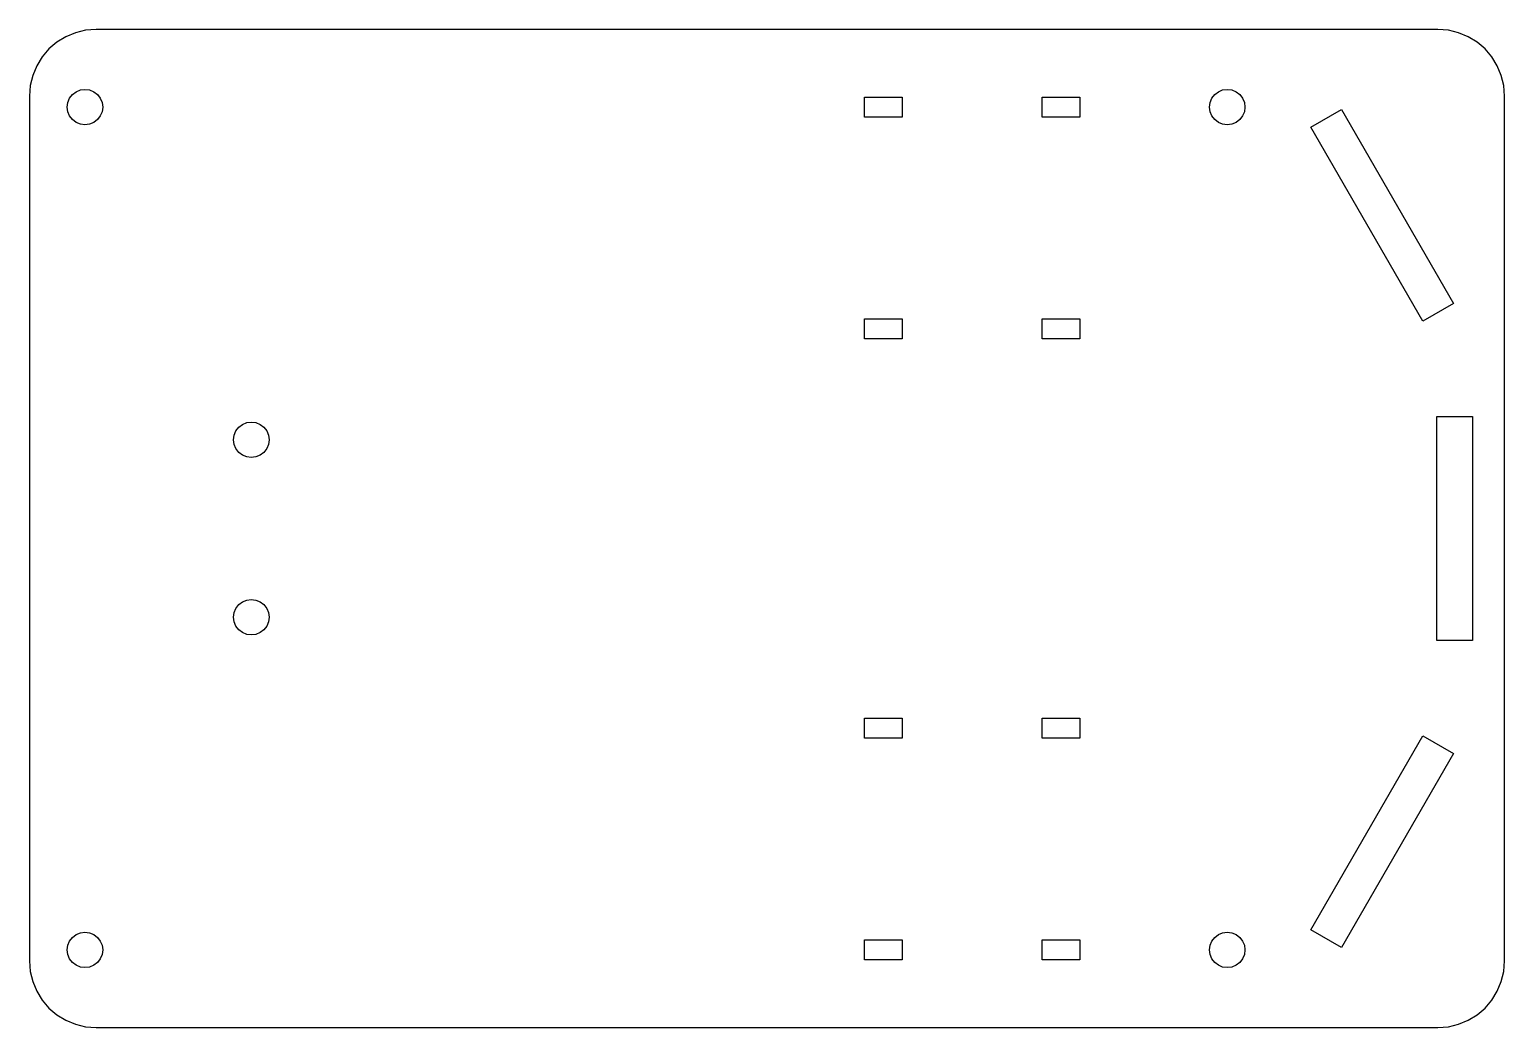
# Model space of a CAD drawing. Header units: metres. Extents: x -85 to 48, y -45 to 45.
import ezdxf

# ---------------------------------------------------------------- set-up
doc = ezdxf.new("R2010")
doc.units = ezdxf.units.M

msp = doc.modelspace()

# ---------------------------------------------------------------- linework, layer by layer
for p, q in [((-81.7239, 44.346), (-82.5267, 43.8541)), ((-80.8541, 44.7063), (-81.7239, 44.346)), ((-79.9386, 44.9261), (-80.8541, 44.7063)), ((-79, 45), (-79.9386, 44.9261)), ((42, 45), (-79, 45)), ((42.9386, 44.9261), (42, 45)), ((43.8541, 44.7063), (42.9386, 44.9261)), ((44.7239, 44.346), (43.8541, 44.7063)), ((45.5267, 43.8541), (44.7239, 44.346)), ((-83.2426, 43.2426), (-83.8541, 42.5267)), ((-82.5267, 43.8541), (-83.2426, 43.2426)), ((46.2426, 43.2426), (45.5267, 43.8541)), ((46.8541, 42.5267), (46.2426, 43.2426)), ((-84.346, 41.7239), (-84.7063, 40.8541)), ((-83.8541, 42.5267), (-84.346, 41.7239)), ((47.346, 41.7239), (46.8541, 42.5267)), ((47.7063, 40.8541), (47.346, 41.7239)), ((-84.9261, 39.9386), (-85, 39)), ((-84.7063, 40.8541), (-84.9261, 39.9386)), ((47.9261, 39.9386), (47.7063, 40.8541)), ((48, 39), (47.9261, 39.9386)), ((-85, 39), (-85, -39)), ((-81.5455, 38.4141), (-81.3856, 38.8)), ((-81.3856, 38.8), (-81.1314, 39.1314)), ((-81.1314, 39.1314), (-80.8, 39.3856)), ((-80.8, 39.3856), (-80.4141, 39.5455)), ((-80.4141, 39.5455), (-80, 39.6)), ((-80, 39.6), (-79.5859, 39.5455)), ((-79.5859, 39.5455), (-79.2, 39.3856)), ((-79.2, 39.3856), (-78.8686, 39.1314)), ((-78.8686, 39.1314), (-78.6143, 38.8)), ((-78.6143, 38.8), (-78.4545, 38.4141)), ((-9.7, 37.1), (-9.7, 38.9)), ((-9.7, 38.9), (-6.29999, 38.9)), ((-6.29999, 38.9), (-6.29999, 37.1)), ((6.29999, 37.1), (6.29999, 38.9)), ((6.29999, 38.9), (9.7, 38.9)), ((9.7, 38.9), (9.7, 37.1)), ((21.4545, 38.4141), (21.6143, 38.8)), ((21.6143, 38.8), (21.8686, 39.1314)), ((21.8686, 39.1314), (22.2, 39.3856)), ((22.2, 39.3856), (22.5859, 39.5455)), ((22.5859, 39.5455), (23, 39.6)), ((23, 39.6), (23.4141, 39.5455)), ((23.4141, 39.5455), (23.8, 39.3856)), ((23.8, 39.3856), (24.1314, 39.1314)), ((24.1314, 39.1314), (24.3856, 38.8)), ((24.3856, 38.8), (24.5455, 38.4141)), ((48, -39), (48, 39)), ((-81.6, 38), (-81.5455, 38.4141)), ((-81.5455, 37.5859), (-81.6, 38)), ((-81.3856, 37.2), (-81.5455, 37.5859)), ((-78.4545, 37.5859), (-78.6143, 37.2)), ((-78.4545, 38.4141), (-78.4, 38)), ((-78.4, 38), (-78.4545, 37.5859)), ((21.4, 38), (21.4545, 38.4141)), ((21.4545, 37.5859), (21.4, 38)), ((21.6143, 37.2), (21.4545, 37.5859)), ((24.5455, 37.5859), (24.3856, 37.2)), ((24.5455, 38.4141), (24.6, 38)), ((24.6, 38), (24.5455, 37.5859)), ((30.5332, 36.1969), (33.3045, 37.7968)), ((33.3045, 37.7968), (43.4045, 20.3031)), ((-81.1314, 36.8686), (-81.3856, 37.2)), ((-80.8, 36.6143), (-81.1314, 36.8686)), ((-80.4141, 36.4545), (-80.8, 36.6143)), ((-80, 36.4), (-80.4141, 36.4545)), ((-79.5859, 36.4545), (-80, 36.4)), ((-79.2, 36.6143), (-79.5859, 36.4545)), ((-78.8686, 36.8686), (-79.2, 36.6143)), ((-78.6143, 37.2), (-78.8686, 36.8686)), ((-6.29999, 37.1), (-9.7, 37.1)), ((9.7, 37.1), (6.29999, 37.1)), ((21.8686, 36.8686), (21.6143, 37.2)), ((22.2, 36.6143), (21.8686, 36.8686)), ((22.5859, 36.4545), (22.2, 36.6143)), ((23, 36.4), (22.5859, 36.4545)), ((23.4141, 36.4545), (23, 36.4)), ((23.8, 36.6143), (23.4141, 36.4545)), ((24.1314, 36.8686), (23.8, 36.6143)), ((24.3856, 37.2), (24.1314, 36.8686)), ((40.6333, 18.7031), (30.5332, 36.1969)), ((43.4045, 20.3031), (40.6333, 18.7031)), ((-9.7, 17.1), (-9.7, 18.9)), ((-9.7, 18.9), (-6.29999, 18.9)), ((-6.29999, 18.9), (-6.29999, 17.1)), ((6.29999, 17.1), (6.29999, 18.9)), ((6.29999, 18.9), (9.7, 18.9)), ((9.7, 18.9), (9.7, 17.1)), ((-6.29999, 17.1), (-9.7, 17.1)), ((9.7, 17.1), (6.29999, 17.1)), ((-66.1314, 9.13136), (-65.8, 9.38564)), ((-65.8, 9.38564), (-65.4141, 9.54547)), ((-65.4141, 9.54547), (-65, 9.59999)), ((-65, 9.59999), (-64.5859, 9.54547)), ((-64.5859, 9.54547), (-64.2, 9.38564)), ((-64.2, 9.38564), (-63.8686, 9.13136)), ((41.9, -10.1), (41.9, 10.1)), ((41.9, 10.1), (45.1, 10.1)), ((45.1, 10.1), (45.1, -10.1)), ((-66.6, 8), (-66.5455, 8.41411)), ((-66.5455, 7.58588), (-66.6, 8)), ((-66.5455, 8.41411), (-66.3856, 8.79999)), ((-66.3856, 8.79999), (-66.1314, 9.13136)), ((-63.8686, 9.13136), (-63.6143, 8.79999)), ((-63.6143, 8.79999), (-63.4545, 8.41411)), ((-63.4545, 8.41411), (-63.4, 8)), ((-63.4, 8), (-63.4545, 7.58588)), ((-66.3856, 7.2), (-66.5455, 7.58588)), ((-66.1314, 6.86862), (-66.3856, 7.2)), ((-65.8, 6.61435), (-66.1314, 6.86862)), ((-63.8686, 6.86862), (-64.2, 6.61435)), ((-63.6143, 7.2), (-63.8686, 6.86862)), ((-63.4545, 7.58588), (-63.6143, 7.2)), ((-65.4141, 6.45451), (-65.8, 6.61435)), ((-65, 6.39999), (-65.4141, 6.45451)), ((-64.5859, 6.45451), (-65, 6.39999)), ((-64.2, 6.61435), (-64.5859, 6.45451)), ((-66.1314, -6.86862), (-65.8, -6.61435)), ((-65.8, -6.61435), (-65.4141, -6.45451)), ((-65.4141, -6.45451), (-65, -6.39999)), ((-65, -6.39999), (-64.5859, -6.45451)), ((-64.5859, -6.45451), (-64.2, -6.61435)), ((-64.2, -6.61435), (-63.8686, -6.86862)), ((-66.6, -8), (-66.5455, -7.58588)), ((-66.5455, -7.58588), (-66.3856, -7.2)), ((-66.3856, -7.2), (-66.1314, -6.86862)), ((-63.8686, -6.86862), (-63.6143, -7.2)), ((-63.6143, -7.2), (-63.4545, -7.58588)), ((-63.4545, -7.58588), (-63.4, -8)), ((-66.5455, -8.41411), (-66.6, -8)), ((-66.3856, -8.79999), (-66.5455, -8.41411)), ((-66.1314, -9.13136), (-66.3856, -8.79999)), ((-65.8, -9.38564), (-66.1314, -9.13136)), ((-63.8686, -9.13136), (-64.2, -9.38564)), ((-63.6143, -8.79999), (-63.8686, -9.13136)), ((-63.4545, -8.41411), (-63.6143, -8.79999)), ((-63.4, -8), (-63.4545, -8.41411)), ((-65.4141, -9.54547), (-65.8, -9.38564)), ((-65, -9.59999), (-65.4141, -9.54547)), ((-64.5859, -9.54547), (-65, -9.59999)), ((-64.2, -9.38564), (-64.5859, -9.54547)), ((45.1, -10.1), (41.9, -10.1)), ((-9.7, -18.9), (-9.7, -17.1)), ((-9.7, -17.1), (-6.29999, -17.1)), ((-6.29999, -17.1), (-6.29999, -18.9)), ((6.29999, -18.9), (6.29999, -17.1)), ((6.29999, -17.1), (9.7, -17.1)), ((9.7, -17.1), (9.7, -18.9)), ((-6.29999, -18.9), (-9.7, -18.9)), ((9.7, -18.9), (6.29999, -18.9)), ((30.5332, -36.1969), (40.6333, -18.7031)), ((40.6333, -18.7031), (43.4045, -20.3031)), ((43.4045, -20.3031), (33.3045, -37.7968)), ((-81.5455, -37.5859), (-81.3856, -37.2)), ((-81.3856, -37.2), (-81.1314, -36.8686)), ((-81.1314, -36.8686), (-80.8, -36.6143)), ((-80.8, -36.6143), (-80.4141, -36.4545)), ((-80.4141, -36.4545), (-80, -36.4)), ((-80, -36.4), (-79.5859, -36.4545)), ((-79.5859, -36.4545), (-79.2, -36.6143)), ((-79.2, -36.6143), (-78.8686, -36.8686)), ((-78.8686, -36.8686), (-78.6143, -37.2)), ((-78.6143, -37.2), (-78.4545, -37.5859)), ((-9.7, -38.9), (-9.7, -37.1)), ((-9.7, -37.1), (-6.29999, -37.1)), ((-6.29999, -37.1), (-6.29999, -38.9)), ((6.29999, -38.9), (6.29999, -37.1)), ((6.29999, -37.1), (9.7, -37.1)), ((9.7, -37.1), (9.7, -38.9)), ((21.4545, -37.5859), (21.6143, -37.2)), ((21.6143, -37.2), (21.8686, -36.8686)), ((21.8686, -36.8686), (22.2, -36.6143)), ((22.2, -36.6143), (22.5859, -36.4545)), ((22.5859, -36.4545), (23, -36.4)), ((23, -36.4), (23.4141, -36.4545)), ((23.4141, -36.4545), (23.8, -36.6143)), ((23.8, -36.6143), (24.1314, -36.8686)), ((24.1314, -36.8686), (24.3856, -37.2)), ((24.3856, -37.2), (24.5455, -37.5859)), ((33.3045, -37.7968), (30.5332, -36.1969)), ((-81.6, -38), (-81.5455, -37.5859)), ((-81.5455, -38.4141), (-81.6, -38)), ((-81.3856, -38.8), (-81.5455, -38.4141)), ((-78.4545, -38.4141), (-78.6143, -38.8)), ((-78.4545, -37.5859), (-78.4, -38)), ((-78.4, -38), (-78.4545, -38.4141)), ((21.4, -38), (21.4545, -37.5859)), ((21.4545, -38.4141), (21.4, -38)), ((21.6143, -38.8), (21.4545, -38.4141)), ((24.5455, -38.4141), (24.3856, -38.8)), ((24.5455, -37.5859), (24.6, -38)), ((24.6, -38), (24.5455, -38.4141)), ((-85, -39), (-84.9261, -39.9386)), ((-81.1314, -39.1314), (-81.3856, -38.8)), ((-80.8, -39.3856), (-81.1314, -39.1314)), ((-80.4141, -39.5455), (-80.8, -39.3856)), ((-80, -39.6), (-80.4141, -39.5455)), ((-79.5859, -39.5455), (-80, -39.6)), ((-79.2, -39.3856), (-79.5859, -39.5455)), ((-78.8686, -39.1314), (-79.2, -39.3856)), ((-78.6143, -38.8), (-78.8686, -39.1314)), ((-6.29999, -38.9), (-9.7, -38.9)), ((9.7, -38.9), (6.29999, -38.9)), ((21.8686, -39.1314), (21.6143, -38.8)), ((22.2, -39.3856), (21.8686, -39.1314)), ((22.5859, -39.5455), (22.2, -39.3856)), ((23, -39.6), (22.5859, -39.5455)), ((23.4141, -39.5455), (23, -39.6)), ((23.8, -39.3856), (23.4141, -39.5455)), ((24.1314, -39.1314), (23.8, -39.3856)), ((24.3856, -38.8), (24.1314, -39.1314)), ((47.9261, -39.9386), (48, -39)), ((-84.9261, -39.9386), (-84.7063, -40.8541)), ((-84.7063, -40.8541), (-84.346, -41.7239)), ((47.346, -41.7239), (47.7063, -40.8541)), ((47.7063, -40.8541), (47.9261, -39.9386)), ((-84.346, -41.7239), (-83.8541, -42.5267)), ((-83.8541, -42.5267), (-83.2426, -43.2426)), ((46.2426, -43.2426), (46.8541, -42.5267)), ((46.8541, -42.5267), (47.346, -41.7239)), ((-83.2426, -43.2426), (-82.5267, -43.8541)), ((-82.5267, -43.8541), (-81.7239, -44.346)), ((44.7239, -44.346), (45.5267, -43.8541)), ((45.5267, -43.8541), (46.2426, -43.2426)), ((-81.7239, -44.346), (-80.8541, -44.7063)), ((-80.8541, -44.7063), (-79.9386, -44.9261)), ((-79.9386, -44.9261), (-79, -45)), ((-79, -45), (42, -45)), ((42, -45), (42.9386, -44.9261)), ((42.9386, -44.9261), (43.8541, -44.7063)), ((43.8541, -44.7063), (44.7239, -44.346))]:
    msp.add_line(p, q)

doc.saveas('drawing.dxf')
